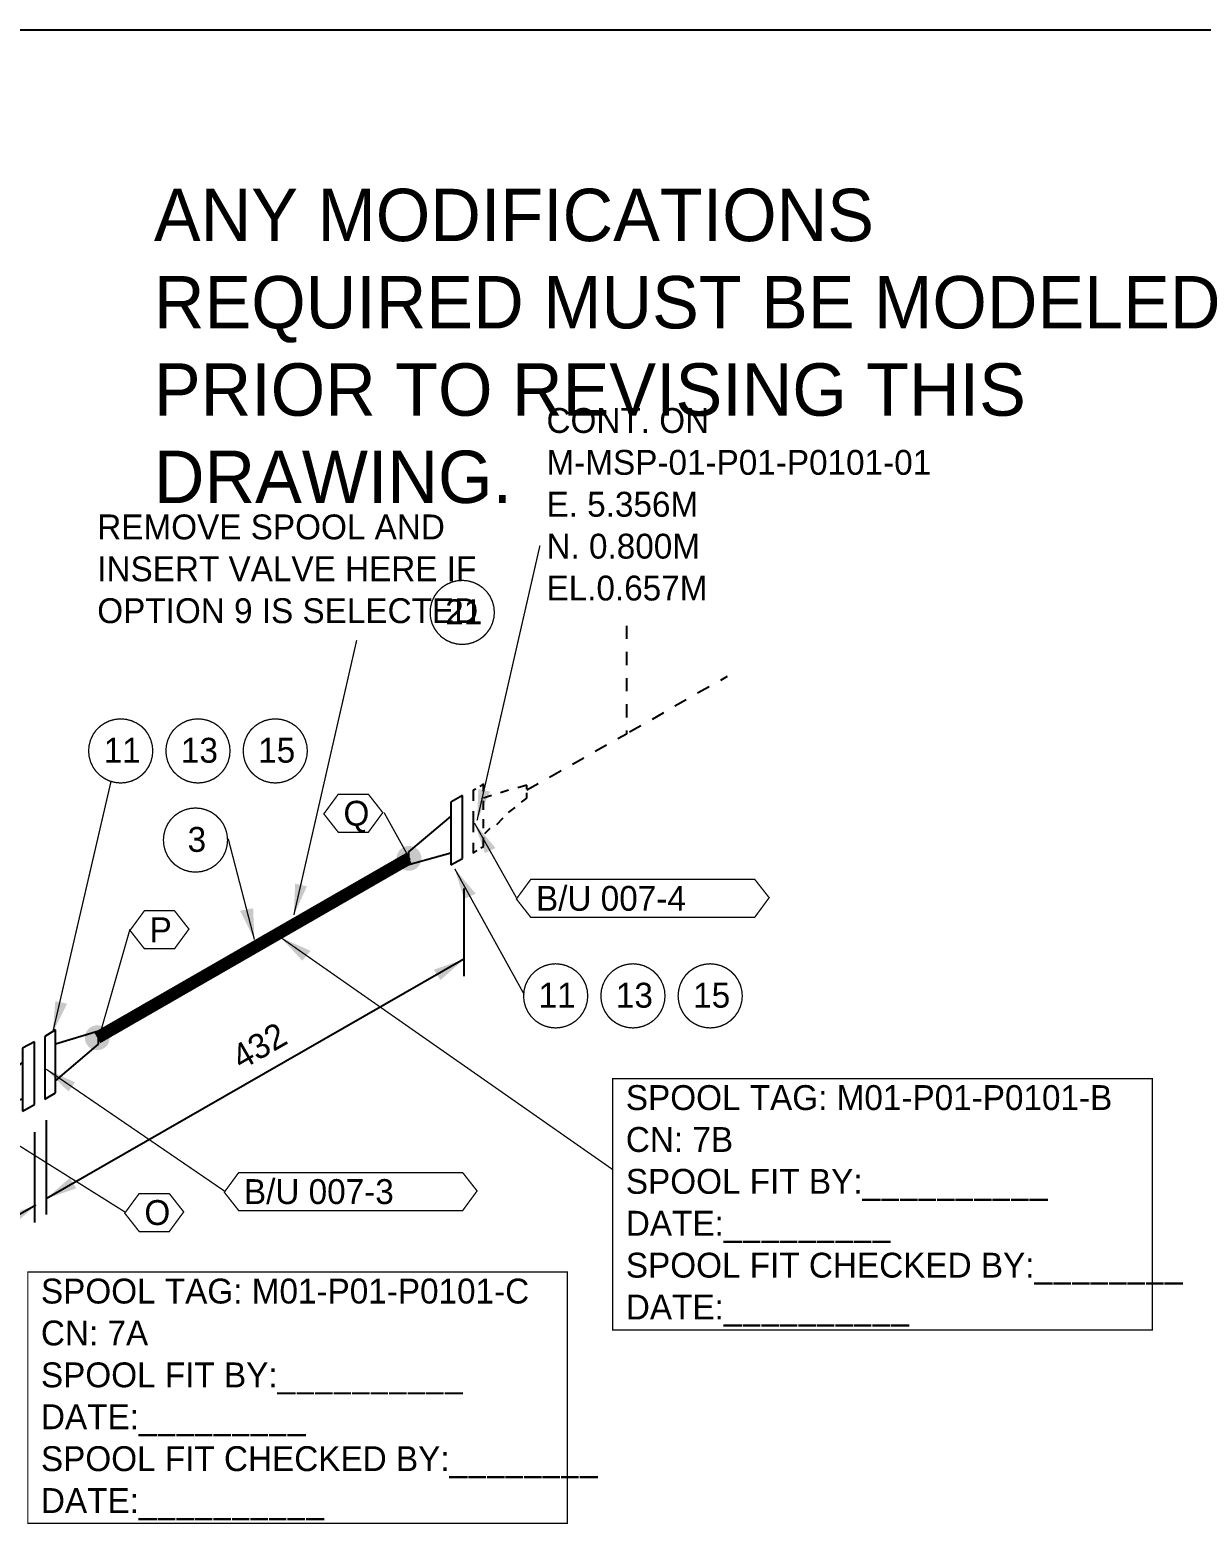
# Model space of a CAD drawing. Extents: x -4 to 431, y -3 to 272.
# Drawn here: x 175 to 264.4, y 154 to 268.2 of the extents above; entities that cross this region are included whole.
import ezdxf
from ezdxf.enums import TextEntityAlignment as Align

# ---------------------------------------------------------------- set-up
doc = ezdxf.new("R2010")
doc.units = 0
doc.header["$LTSCALE"] = 10
doc.layers.get('0').update_dxf_attribs({"lineweight": 0})
for name, color, linetype in [('BOM', 7, 'Continuous'), ('DIMENSION', 2, 'Continuous'), ('INTERNAL', 3, 'Continuous'), ('PIPE', 7, 'Continuous'), ('TEXT2', 40, 'Continuous'), ('Title Block', 255, 'Continuous'), ('TITLE BLOCK-TEXT', 12, 'Continuous'), ('WELDS', 7, 'Continuous')]:
    doc.layers.add(name, color=color, linetype=linetype)
doc.styles.add('framdcn', font='', dxfattribs={"height": 2.5})
doc.styles.add('HmNote', font='hm.shx')
doc.styles.add('Scovan Standard', font='', dxfattribs={"height": 2.5})
doc.styles.get("Standard").update_dxf_attribs({"font": ''})
doc.styles.get('framdcn').set_extended_font_data('Franklin Gothic Medium Cond')
doc.styles.get('Scovan Standard').set_extended_font_data('Franklin Gothic Medium Cond')
doc.styles.get('Standard').set_extended_font_data('Franklin Gothic Medium Cond')

# ---------------------------------------------------------------- blocks, each defined once
blk = doc.blocks.new('block35')
at = {"layer": 'TEXT2'}
blk.add_hatch(color=256, dxfattribs=at).paths.add_polyline_path([(0, 0), (-1.1, 2.2), (-0.1, 2.4)])
at = {"layer": 'TEXT2', "linetype": 'ByBlock', "const_width": 0.1, "flags": 128}
blk.add_lwpolyline([(-2, 7.7), (0, 0)], dxfattribs=at)
blk = doc.blocks.new('block37')
at = {"layer": 'TEXT2', "style": 'framdcn'}
for s, p in [('REMOVE SPOOL AND', (0, 0)), ('INSERT VALVE HERE IF', (0, -3.2)), ('OPTION 9 IS SELECTED', (0, -6.4))]:
    blk.add_text(s, height=1.9, dxfattribs=at).set_placement(p)
blk = doc.blocks.new('block38')
at = {"layer": 'TEXT2'}
blk.add_hatch(color=256, dxfattribs=at).paths.add_polyline_path([(0, 0), (1.6, -1.9), (0.7, -2.3)])
at = {"layer": 'TEXT2', "linetype": 'ByBlock', "const_width": 0.1, "flags": 128}
blk.add_lwpolyline([(5.3, -9.6), (0, 0)], dxfattribs=at)
blk = doc.blocks.new('block40')
at = {"layer": 'TEXT2'}
blk.add_hatch(color=256, dxfattribs=at).paths.add_polyline_path([(0, 0), (0.1, 2.4), (1, 2.2)])
at = {"layer": 'TEXT2', "linetype": 'ByBlock', "const_width": 0.1, "flags": 128}
blk.add_lwpolyline([(4.8, 21), (0, 0)], dxfattribs=at)
blk = doc.blocks.new('block41')
at = {"layer": 'TEXT2', "style": 'framdcn'}
for s, p in [('E. 5.356M', (0, 0)), ('N. 0.800M', (0, -3.2)), ('EL.0.657M', (0, -6.4))]:
    blk.add_text(s, height=1.9, dxfattribs=at).set_placement(p)
blk = doc.blocks.new('block71')
at = {"layer": 'PIPE', "linetype": 'ByBlock', "flags": 128}
for points in [[(0.9, 2.9), (0, 2.4)], [(0, 2.4), (0, 0)], [(0.9, -1.9), (0.9, 2.9)], [(-3.2, -1.4), (0, 1.3)], [(0, 0), (0, -2.4)], [(-3.2, -2.4), (-3.2, -1.4)], [(0, -1.5), (-3.2, -2.4)], [(0, -2.4), (0.9, -1.9)]]:
    blk.add_lwpolyline(points, dxfattribs=at)
at = {"flags": 1}
for tag in ['Tag', 'UCI', 'Pipe Ref', 'Description', 'Key']:
    blk.add_attdef(tag, (0, 0), '', height=1, dxfattribs=at)
blk = doc.blocks.new('block72')
at = {"layer": 'PIPE', "linetype": 'ByBlock', "flags": 128}
for points in [[(0.8, 2.9), (0, 2.4)], [(0, 2.4), (0, 0)], [(0.8, -1.9), (0.8, 2.9)], [(4.1, 2.8), (0.8, 1.8)], [(4.1, 1.8), (4.1, 2.8)], [(0.8, -1), (4.1, 1.8)], [(0, 0), (0, -2.4)], [(0, -2.4), (0.8, -1.9)]]:
    blk.add_lwpolyline(points, dxfattribs=at)
at = {"flags": 1}
for tag in ['Tag', 'UCI', 'Pipe Ref', 'Description', 'Key']:
    blk.add_attdef(tag, (0, 0), '', height=1, dxfattribs=at)
blk = doc.blocks.new('block73')
at = {"layer": 'PIPE', "linetype": 'ByBlock', "const_width": 0.95, "flags": 128}
blk.add_lwpolyline([(23.8, 13.7), (0, 0)], dxfattribs=at)
at = {"flags": 1}
for tag in ['Tag', 'UCI', 'Pipe Ref', 'Description', 'Key']:
    blk.add_attdef(tag, (0, 0), '', height=1, dxfattribs=at)
blk = doc.blocks.new('block74')
at = {"layer": 'PIPE', "linetype": 'ByBlock', "flags": 128}
for points in [[(0.9, 2.9), (0, 2.4)], [(0, 2.4), (0, 0)], [(0.9, -1.9), (0.9, 2.9)], [(-3.2, -1.4), (0, 1.3)], [(0, 0), (0, -2.4)], [(-3.2, -2.4), (-3.2, -1.4)], [(0, -1.5), (-3.2, -2.4)], [(0, -2.4), (0.9, -1.9)]]:
    blk.add_lwpolyline(points, dxfattribs=at)
at = {"flags": 1}
for tag in ['Tag', 'UCI', 'Pipe Ref', 'Description', 'Key']:
    blk.add_attdef(tag, (0, 0), '', height=1, dxfattribs=at)
blk = doc.blocks.new('block90')
at = {"layer": 'WELDS'}
h = blk.add_hatch(color=256, dxfattribs=at)
edge = h.paths.add_edge_path(flags=0)
edge.add_arc((0, 0), 0.95, 0, 360)
at = {"flags": 1}
for tag in ['Tag', 'UCI', 'Pipe Ref', 'Description', 'Key']:
    blk.add_attdef(tag, (0, 0), '', height=1, dxfattribs=at)
blk = doc.blocks.new('block91')
at = {"layer": 'WELDS'}
h = blk.add_hatch(color=256, dxfattribs=at)
edge = h.paths.add_edge_path(flags=0)
edge.add_arc((0, 0), 0.95, 0, 360)
at = {"flags": 1}
for tag in ['Tag', 'UCI', 'Pipe Ref', 'Description', 'Key']:
    blk.add_attdef(tag, (0, 0), '', height=1, dxfattribs=at)
blk = doc.blocks.new('PADX-TBD')
at = {"layer": 'Title Block', "color": 255}
blk.add_line((0, 536.37), (843.77, 536.37), dxfattribs=at)
at = {"layer": 'TITLE BLOCK-TEXT', "color": 12, "style": 'Scovan Standard', "flags": 8}
for tag, p in [('REF_5', (25, 38.42)), ('REV_5', (352.84, 38.42)), ('PROJECT5', (504.32, 38.42)), ('DATE5', (525.83, 38.42)), ('BY5', (542.96, 38.42)), ('CHK5', (555.71, 38.42)), ('PE5', (568.45, 38.42)), ('REF_4', (25, 31.19)), ('REV_4', (352.84, 31.19)), ('PROJECT4', (504.32, 31.19)), ('DATE4', (525.83, 31.19)), ('BY4', (542.96, 31.19)), ('CHK4', (555.71, 31.19)), ('PE4', (568.45, 31.19)), ('REF_3', (25, 23.97)), ('REV_3', (352.84, 23.97)), ('PROJECT3', (504.32, 23.97)), ('DATE3', (525.83, 23.97)), ('BY3', (542.96, 23.97)), ('CHK3', (555.71, 23.97)), ('PE3', (568.45, 23.97)), ('REF_2', (25, 16.74)), ('REV_2', (352.84, 16.74)), ('PROJECT2', (504.32, 16.74)), ('DATE2', (525.83, 16.74)), ('BY2', (542.96, 16.74)), ('CHK2', (555.71, 16.74)), ('PE2', (568.45, 16.74)), ('REF_1', (25, 9.51)), ('REV_1', (352.84, 9.51)), ('PROJECT1', (504.32, 9.51)), ('DATE1', (525.83, 9.51)), ('BY1', (542.96, 9.51)), ('CHK1', (555.71, 9.51)), ('PE1', (568.45, 9.51))]:
    blk.add_attdef(tag, text='', height=2.5, dxfattribs=at).set_placement(p, align=Align.MIDDLE_CENTER)
for tag, height, p in [('REF_5_DESC', 2.5, (52.27, 38.42)), ('REV_5_DESC', 2.5, (363.04, 38.42)), ('REF_4_DESC', 2.5, (52.27, 31.19)), ('REV_4_DESC', 2.5, (363.04, 31.19)), ('REF_3_DESC', 2.5, (52.27, 23.97)), ('REV_3_DESC', 2.5, (363.04, 23.97)), ('REF_2_DESC', 2.5, (52.27, 16.74)), ('REV_2_DESC', 2.5, (363.04, 16.74)), ('REF_1_DESC', 2.5, (52.27, 9.51)), ('REV_1_DESC', 2.5, (363.04, 9.51)), ('PATH', 2, (13, -2.9)), ('USER_PLOTTED', 2, (309, -2.9)), ('PLOT_DATE', 2, (348, -2.9))]:
    blk.add_attdef(tag, text='', height=height, dxfattribs=at).set_placement(p, align=Align.MIDDLE_LEFT)
at = {"layer": 'TITLE BLOCK-TEXT', "color": 12, "style": 'Scovan Standard'}
for tag, p in [('TITLE1', (747.45, 37.28)), ('LSD', (747.45, 31.28)), ('TITLE2', (747.45, 25.28)), ('TITLE3', (747.45, 19.28)), ('CLIENTDRAWINGNO', (686.57, 5.99)), ('RN', (838.5, 5.99))]:
    blk.add_attdef(tag, text='', height=4, dxfattribs=at).set_placement(p, align=Align.MIDDLE_CENTER)
at = {"layer": 'TITLE BLOCK-TEXT', "color": 210, "style": 'Scovan Standard', "flags": 8}
blk.add_attdef('DWGNO', text='', height=4, dxfattribs=at).set_placement((777.51, 5.99), align=Align.MIDDLE_CENTER)
blk = doc.blocks.new('tt-sv-iso-db')
at = {"layer": 'DEFPOINTS', "color": 1, "insert": (-196.72, -12.14), "char_height": 4, "width": 81.4864, "attachment_point": 2, "style": 'HmNote'}
blk.add_mtext('\\pxql;ANY MODIFICATIONS REQUIRED MUST BE MODELED PRIOR TO REVISING THIS DRAWING.', dxfattribs=at)
at = {"layer": 'TITLE BLOCK-TEXT', "color": 210, "style": 'Scovan Standard'}
for tag, p in [('CN', (-57.69, -221.76)), ('MOD_NO', (-41.21, -221.76)), ('INSULATION', (-49.45, -229.02)), ('PAINT', (-16.49, -229.02)), ('LN', (-32.97, -236.28)), ('CLIENTDWGNO', (-32.97, -243.54))]:
    blk.add_attdef(tag, text='', height=2, dxfattribs=at).set_placement(p, align=Align.MIDDLE_CENTER)
at = {"layer": 'TITLE BLOCK-TEXT', "color": 210, "lineweight": 30, "flags": 104}
blk.add_attdef('WPS', text='', height=2, dxfattribs=at).set_placement((-16.43, -221.76), align=Align.MIDDLE_CENTER)

msp = doc.modelspace()

# ---------------------------------------------------------------- hatches: boundary and pattern name
at = {"layer": 'DIMENSION'}
for points in [[(208.1, 197.2), (206.3, 195.6), (205.8, 196.4)], [(176.2, 178.9), (178, 180.5), (178.5, 179.7)], [(175.4, 178.4), (173.6, 176.8), (173.1, 177.6)]]:
    msp.add_hatch(color=256, dxfattribs=at).paths.add_polyline_path(points)
at = {"layer": 'INTERNAL'}
for points in [[(208.9, 207.6), (210.5, 205.7), (209.7, 205.3)], [(208.9, 207.6), (210.5, 205.7), (209.7, 205.3)], [(208.9, 207.6), (210.5, 205.7), (209.7, 205.3)], [(208.9, 207.6), (210.5, 205.7), (209.7, 205.3)], [(176.2, 188.8), (178.4, 187.8), (177.9, 187.1)]]:
    msp.add_hatch(color=256, dxfattribs=at).paths.add_polyline_path(points)
at = {"layer": 'TEXT2'}
for points in [[(194.12, 198.85), (196.39, 197.84), (195.75, 197.09)], [(176.7, 191.6), (176.9, 194), (177.8, 193.8)]]:
    msp.add_hatch(color=256, dxfattribs=at).paths.add_polyline_path(points)

# ---------------------------------------------------------------- linework, layer by layer
at = {"layer": 'DIMENSION', "linetype": 'ByBlock', "flags": 128}
for points in [[(208.1, 202.6), (208.1, 195.9)], [(208.1, 197.2), (176.2, 178.9)], [(176.2, 184.9), (176.2, 177.7)], [(175.3, 184), (175.3, 177.1)], [(175.4, 178.4), (150.4, 164.1)]]:
    msp.add_lwpolyline(points, dxfattribs=at)
at = {"layer": 'INTERNAL', "linetype": 'ByBlock', "const_width": 0.1, "flags": 128}
for points in [[(212.1, 201.9), (208.9, 207.6)], [(212.1, 201.9), (208.9, 207.6)], [(212.1, 201.9), (208.9, 207.6)], [(212.1, 201.9), (208.9, 207.6)], [(189.8, 179.5), (176.2, 188.8)]]:
    msp.add_lwpolyline(points, dxfattribs=at)
for points in [[(213.2, 200.4), (212.1, 201.8), (213.2, 203.3), (230.3, 203.3), (231.4, 201.9), (230.3, 200.4)], [(190.9, 178), (189.8, 179.4), (190.9, 180.9), (208, 180.9), (209.1, 179.5), (208, 178)]]:
    msp.add_lwpolyline(points, close=True, dxfattribs=at)
at = {"layer": 'PIPE', "linetype": 'ByBlock', "flags": 128}
for points in [[(220.5, 222.67), (220.5, 221.67)], [(220.5, 220.67), (220.5, 219.67)], [(220.5, 218.67), (220.5, 217.67)], [(226.81, 218.01), (225.94, 217.51)], [(228.2, 218.8), (227.68, 218.5)], [(225.07, 217.01), (224.21, 216.52)], [(220.5, 216.67), (220.5, 215.67)], [(223.34, 216.02), (222.47, 215.52)], [(220.5, 214.67), (220.5, 214.4)], [(221.6, 215.03), (220.73, 214.53)], [(218.99, 213.55), (218.12, 213.06)], [(220.5, 214.4), (219.86, 214.04)], [(217.25, 212.56), (216.38, 212.07)], [(215.51, 211.58), (214.64, 211.09)], [(209, 210.2), (208.8, 210.1)], [(208.8, 210.1), (208.8, 209.3)], [(209.6, 210.6), (209.3, 210.4)], [(209.6, 210), (209.6, 210.6)], [(211.5, 210.1), (210.9, 209.9)], [(212.9, 210.5), (212.2, 210.3)], [(213.77, 210.59), (212.9, 210.1)], [(212.9, 210.2), (212.9, 210.5)], [(210.2, 209.7), (209.6, 209.5)], [(209.6, 208.6), (209.6, 209.3)], [(212.5, 209.2), (212.9, 209.5)], [(212.9, 209.5), (212.9, 209.9)], [(208.8, 208.5), (208.8, 207.7)], [(209.6, 207.2), (209.6, 207.9)], [(210.6, 207.5), (211.1, 208)], [(211.5, 208.4), (212, 208.8)], [(208.8, 207.7), (208.8, 206.9)], [(209.7, 206.8), (210.1, 207.2)], [(208.8, 206.1), (208.8, 205.3)], [(208.8, 205.3), (209.1, 205.5)], [(209.4, 205.7), (209.6, 205.8)], [(209.6, 205.8), (209.6, 206.5)]]:
    msp.add_lwpolyline(points, dxfattribs=at)
at = {"layer": 'TEXT2', "linetype": 'ByBlock', "const_width": 0.1, "flags": 128}
for points in [[(210.38, 223.26), (210.27, 222.85), (210.09, 222.47), (209.84, 222.12), (209.54, 221.81), (209.19, 221.57), (208.8, 221.39), (208.39, 221.28), (207.97, 221.24), (207.54, 221.28), (207.13, 221.39), (206.74, 221.57), (206.39, 221.81), (206.09, 222.12), (205.84, 222.47), (205.66, 222.85), (205.55, 223.26), (205.52, 223.69), (205.55, 224.12), (205.66, 224.53), (205.84, 224.92), (206.09, 225.27), (206.39, 225.57), (206.74, 225.81), (207.13, 225.99), (207.54, 226.1), (207.97, 226.14), (208.39, 226.1), (208.8, 225.99), (209.19, 225.81), (209.54, 225.57), (209.84, 225.27), (210.09, 224.92), (210.27, 224.53), (210.38, 224.12), (210.42, 223.69)], [(184.3, 212.69), (184.19, 212.27), (184.01, 211.89), (183.77, 211.54), (183.47, 211.24), (183.12, 210.99), (182.73, 210.81), (182.32, 210.7), (181.89, 210.66), (181.47, 210.7), (181.05, 210.81), (180.67, 210.99), (180.32, 211.24), (180.01, 211.54), (179.77, 211.89), (179.59, 212.27), (179.48, 212.69), (179.44, 213.11), (179.48, 213.54), (179.59, 213.95), (179.77, 214.34), (180.01, 214.69), (180.32, 214.99), (180.67, 215.23), (181.05, 215.41), (181.47, 215.52), (181.89, 215.56), (182.32, 215.52), (182.73, 215.41), (183.12, 215.23), (183.47, 214.99), (183.77, 214.69), (184.01, 214.34), (184.19, 213.95), (184.3, 213.54), (184.34, 213.11)], [(190.2, 212.69), (190.09, 212.27), (189.91, 211.89), (189.67, 211.54), (189.37, 211.24), (189.02, 210.99), (188.63, 210.81), (188.22, 210.7), (187.79, 210.66), (187.37, 210.7), (186.95, 210.81), (186.57, 210.99), (186.22, 211.24), (185.91, 211.54), (185.67, 211.89), (185.49, 212.27), (185.38, 212.69), (185.34, 213.11), (185.38, 213.54), (185.49, 213.95), (185.67, 214.34), (185.91, 214.69), (186.22, 214.99), (186.57, 215.23), (186.95, 215.41), (187.37, 215.52), (187.79, 215.56), (188.22, 215.52), (188.63, 215.41), (189.02, 215.23), (189.37, 214.99), (189.67, 214.69), (189.91, 214.34), (190.09, 213.95), (190.2, 213.54), (190.24, 213.11)], [(196.1, 212.69), (195.99, 212.27), (195.81, 211.89), (195.57, 211.54), (195.27, 211.24), (194.92, 210.99), (194.53, 210.81), (194.12, 210.7), (193.69, 210.66), (193.27, 210.7), (192.85, 210.81), (192.47, 210.99), (192.12, 211.24), (191.81, 211.54), (191.57, 211.89), (191.39, 212.27), (191.28, 212.69), (191.24, 213.11), (191.28, 213.54), (191.39, 213.95), (191.57, 214.34), (191.81, 214.69), (192.12, 214.99), (192.47, 215.23), (192.85, 215.41), (193.27, 215.52), (193.69, 215.56), (194.12, 215.52), (194.53, 215.41), (194.92, 215.23), (195.27, 214.99), (195.57, 214.69), (195.81, 214.34), (195.99, 213.95), (196.1, 213.54), (196.14, 213.11)], [(190.01, 205.87), (189.9, 205.46), (189.72, 205.07), (189.48, 204.73), (189.17, 204.42), (188.82, 204.18), (188.44, 204), (188.03, 203.89), (187.6, 203.85), (187.17, 203.89), (186.76, 204), (186.38, 204.18), (186.03, 204.42), (185.72, 204.73), (185.48, 205.07), (185.3, 205.46), (185.19, 205.87), (185.15, 206.3), (185.19, 206.73), (185.3, 207.14), (185.48, 207.53), (185.72, 207.87), (186.03, 208.18), (186.38, 208.42), (186.76, 208.6), (187.17, 208.71), (187.6, 208.75), (188.03, 208.71), (188.44, 208.6), (188.82, 208.42), (189.17, 208.18), (189.48, 207.87), (189.72, 207.53), (189.9, 207.14), (190.01, 206.73), (190.05, 206.3)], [(217.51, 193.97), (217.4, 193.56), (217.22, 193.18), (216.98, 192.83), (216.67, 192.52), (216.32, 192.28), (215.94, 192.1), (215.53, 191.99), (215.1, 191.95), (214.67, 191.99), (214.26, 192.1), (213.88, 192.28), (213.53, 192.52), (213.22, 192.83), (212.98, 193.18), (212.8, 193.56), (212.69, 193.97), (212.65, 194.4), (212.69, 194.83), (212.8, 195.24), (212.98, 195.62), (213.22, 195.97), (213.53, 196.28), (213.88, 196.52), (214.26, 196.7), (214.67, 196.81), (215.1, 196.85), (215.53, 196.81), (215.94, 196.7), (216.32, 196.52), (216.67, 196.28), (216.98, 195.97), (217.22, 195.62), (217.4, 195.24), (217.51, 194.83), (217.55, 194.4)], [(223.41, 193.97), (223.3, 193.56), (223.12, 193.18), (222.88, 192.83), (222.57, 192.52), (222.22, 192.28), (221.84, 192.1), (221.43, 191.99), (221, 191.95), (220.57, 191.99), (220.16, 192.1), (219.78, 192.28), (219.43, 192.52), (219.12, 192.83), (218.88, 193.18), (218.7, 193.56), (218.59, 193.97), (218.55, 194.4), (218.59, 194.83), (218.7, 195.24), (218.88, 195.62), (219.12, 195.97), (219.43, 196.28), (219.78, 196.52), (220.16, 196.7), (220.57, 196.81), (221, 196.85), (221.43, 196.81), (221.84, 196.7), (222.22, 196.52), (222.57, 196.28), (222.88, 195.97), (223.12, 195.62), (223.3, 195.24), (223.41, 194.83), (223.45, 194.4)], [(229.31, 193.97), (229.2, 193.56), (229.02, 193.18), (228.78, 192.83), (228.47, 192.52), (228.12, 192.28), (227.74, 192.1), (227.33, 191.99), (226.9, 191.95), (226.47, 191.99), (226.06, 192.1), (225.68, 192.28), (225.33, 192.52), (225.02, 192.83), (224.78, 193.18), (224.6, 193.56), (224.49, 193.97), (224.45, 194.4), (224.49, 194.83), (224.6, 195.24), (224.78, 195.62), (225.02, 195.97), (225.33, 196.28), (225.68, 196.52), (226.06, 196.7), (226.47, 196.81), (226.9, 196.85), (227.33, 196.81), (227.74, 196.7), (228.12, 196.52), (228.47, 196.28), (228.78, 195.97), (229.02, 195.62), (229.2, 195.24), (229.31, 194.83), (229.35, 194.4)], [(219.46, 168.88), (219.46, 188.08), (260.66, 188.08), (260.66, 168.88)], [(174.8, 154.1), (174.8, 173.3), (216, 173.3), (216, 154.1)]]:
    msp.add_lwpolyline(points, close=True, dxfattribs=at)
for points in [[(181.15, 210.78), (176.7, 191.6)], [(202, 208.4), (204, 204.8)], [(182.6, 199.5), (180.2, 191.1)], [(219.46, 181.13), (194.12, 198.85)], [(182.2, 177.9), (171.2, 184.8)]]:
    msp.add_lwpolyline(points, dxfattribs=at)
at = {"layer": 'TEXT2', "color": 20, "linetype": 'ByBlock', "const_width": 0.1, "flags": 128}
for points in [[(198.5, 206.9), (197.4, 208.3), (198.5, 209.8), (200.8, 209.8), (201.9, 208.4), (200.8, 206.9)], [(183.7, 198), (182.6, 199.4), (183.7, 200.9), (186, 200.9), (187.1, 199.5), (186, 198)], [(183.3, 176.4), (182.2, 177.8), (183.3, 179.3), (185.6, 179.3), (186.7, 177.9), (185.6, 176.4)]]:
    msp.add_lwpolyline(points, close=True, dxfattribs=at)

# ---------------------------------------------------------------- block references
at = {"xscale": 0.5, "yscale": 0.5, "zscale": 0.5}
msp.add_blockref('PADX-TBD', (0, 0), dxfattribs=at)
at = {"layer": 'BOM'}
msp.add_blockref('tt-sv-iso-db', (421.89, 268.19), dxfattribs=at)
at = {"layer": 'PIPE'}
for name, p in [('block74', (207.1, 206.8)), ('block73', (180.1, 191.2)), ('block72', (176.1, 188.9)), ('block71', (174.4, 188))]:
    msp.add_blockref(name, p, dxfattribs=at)
at = {"layer": 'TEXT2'}
for name, p in [('block41', (214.4, 231)), ('block37', (180.1, 229.27)), ('block40', (209.1, 207.8)), ('block40', (195.11, 200.57)), ('block35', (192.1, 198.7)), ('block38', (207.4, 204.1))]:
    msp.add_blockref(name, p, dxfattribs=at)
at = {"layer": 'WELDS'}
for name, p in [('block91', (203.9, 204.9)), ('block90', (180.1, 191.2))]:
    msp.add_blockref(name, p, dxfattribs=at)

# ---------------------------------------------------------------- texts
at = {"layer": 'DIMENSION', "style": 'framdcn'}
msp.add_text('432', height=1.9, rotation=30, dxfattribs=at).set_placement((191.1, 188.7))
at = {"layer": 'INTERNAL', "style": 'framdcn'}
for s, p in [('B/U 007-4', (213.6, 200.9)), ('B/U 007-3', (191.3, 178.5))]:
    msp.add_text(s, height=1.9, dxfattribs=at).set_placement(p)
at = {"layer": 'TEXT2', "style": 'framdcn'}
for s, p in [('CONT. ON', (214.4, 237.4)), ('M-MSP-01-P01-P0101-01', (214.4, 234.2)), ('21', (206.67, 222.79)), ('11', (180.59, 212.21)), ('13', (186.49, 212.21)), ('15', (192.39, 212.21)), ('Q', (198.9, 207.4)), ('3', (187, 205.4)), ('P', (184.1, 198.5)), ('11', (213.8, 193.5)), ('13', (219.7, 193.5)), ('15', (225.6, 193.5)), ('SPOOL TAG: M01-P01-P0101-B', (220.46, 185.68)), ('CN: 7B', (220.46, 182.48)), ('SPOOL FIT BY:__________', (220.46, 179.28)), ('O', (183.7, 176.9)), ('DATE:_________', (220.46, 176.08)), ('SPOOL FIT CHECKED BY:________', (220.46, 172.88)), ('SPOOL TAG: M01-P01-P0101-C', (175.8, 170.9)), ('DATE:__________', (220.46, 169.68)), ('CN: 7A', (175.8, 167.7)), ('SPOOL FIT BY:__________', (175.8, 164.5)), ('DATE:_________', (175.8, 161.3)), ('SPOOL FIT CHECKED BY:________', (175.8, 158.1)), ('DATE:__________', (175.8, 154.9))]:
    msp.add_text(s, height=1.9, dxfattribs=at).set_placement(p)

doc.saveas('drawing.dxf')
